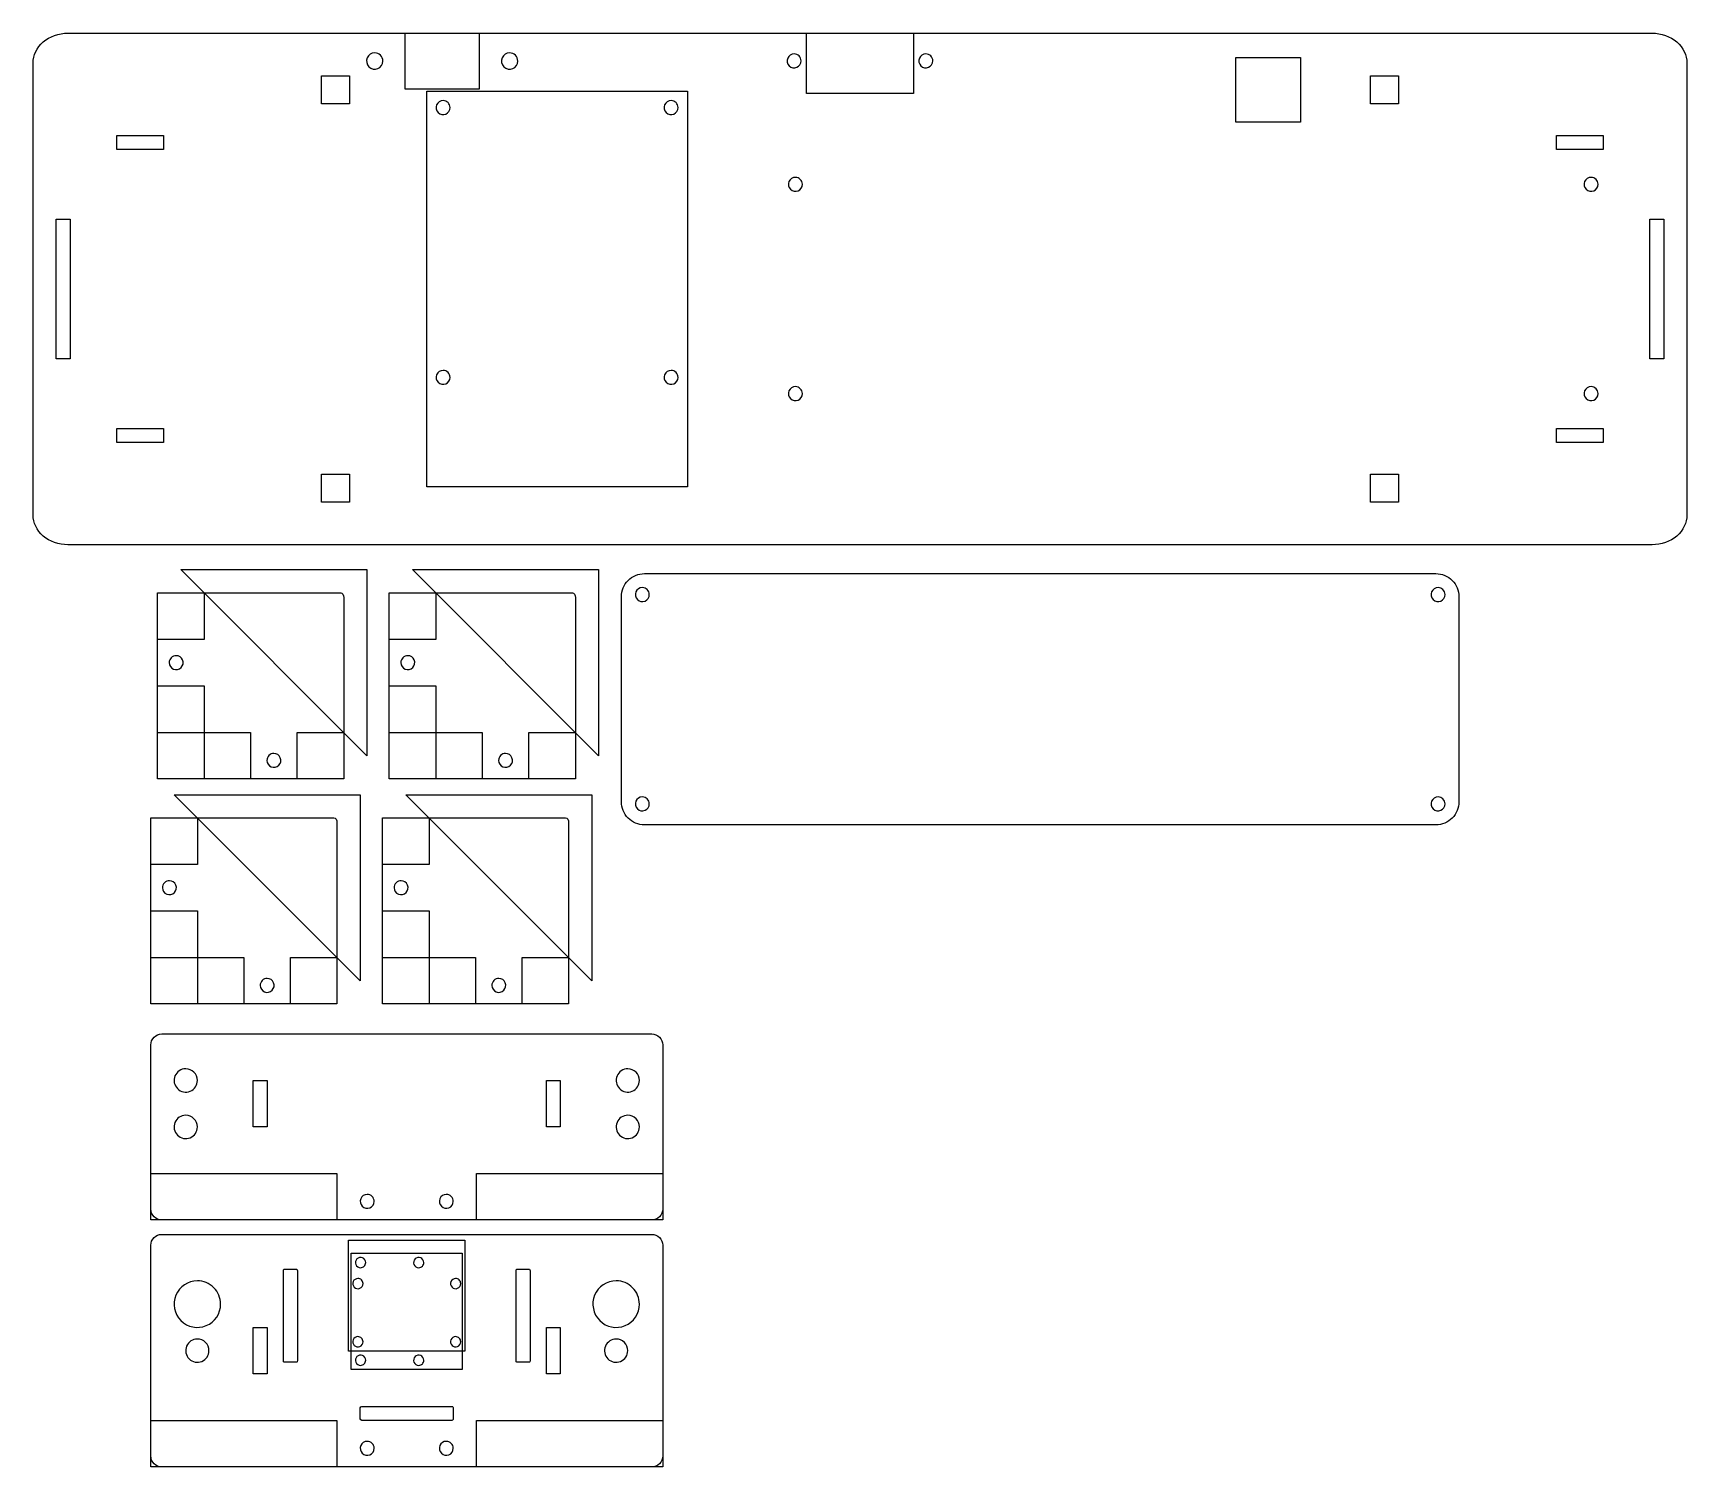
# Model space of a CAD drawing. Extents: x 248 to 604, y 224 to 533.
import ezdxf

# ---------------------------------------------------------------- set-up
doc = ezdxf.new("R2010")
doc.units = 0
doc.layers.get('0').update_dxf_attribs({"linetype": 'CONTINUOUS'})

msp = doc.modelspace()

# ---------------------------------------------------------------- linework, layer by layer
at = {"color": 1}
for p, q in [((255.977231, 532.619464), (596.386789, 532.619464)), ((255.977231, 532.619464), (255.977231, 532.619464)), ((248.47725, 429.064712), (248.47725, 526.188286)), ((603.88677, 526.188286), (603.88677, 429.064712)), ((596.386789, 422.633534), (255.977231, 422.633534))]:
    msp.add_line(p, q, dxfattribs=at)
at = {"color": 7}
for p, q in [((328.46036, 532.644344), (344.319653, 532.644344)), ((328.46036, 520.608651), (328.46036, 532.644344)), ((344.319653, 532.644344), (344.319653, 520.608651)), ((414.68201, 532.626498), (437.68201, 532.626498)), ((414.68201, 519.626498), (414.68201, 532.626498)), ((437.68201, 532.626498), (437.68201, 519.626498)), ((321.89001, 528.376498), (321.89001, 528.376498)), ((350.89001, 528.376498), (350.89001, 528.376498)), ((412.03201, 528.167701), (412.03201, 528.167701)), ((440.332, 528.167701), (440.332, 528.167701)), ((506.92801, 527.376498), (520.82801, 527.376498)), ((506.92801, 513.476498), (506.92801, 527.376498)), ((520.82801, 527.376498), (520.82801, 513.476498)), ((310.457, 523.426501), (316.457, 523.426501)), ((310.457, 517.426501), (310.457, 523.426501)), ((316.457, 523.426501), (316.457, 517.426501)), ((535.90698, 523.426501), (541.90698, 523.426501)), ((535.90698, 517.426501), (535.90698, 523.426501)), ((541.90698, 523.426501), (541.90698, 517.426501)), ((344.319653, 520.608651), (328.46036, 520.608651)), ((333.08499, 520.126498), (389.08499, 520.126498)), ((333.08499, 435.126498), (333.08499, 520.126498)), ((389.08499, 520.126498), (389.08499, 435.126498)), ((437.68201, 519.626498), (414.68201, 519.626498)), ((316.457, 517.426501), (310.457, 517.426501)), ((336.58499, 518.126498), (336.58499, 518.126498)), ((385.58499, 518.126498), (385.58499, 518.126498)), ((541.90698, 517.426501), (535.90698, 517.426501)), ((520.82801, 513.476498), (506.92801, 513.476498)), ((266.47021, 510.626498), (276.47021, 510.626498)), ((266.47021, 507.626498), (266.47021, 510.626498)), ((276.47021, 510.626498), (276.47021, 507.626498)), ((575.89417, 510.626498), (585.89417, 510.626498)), ((575.89417, 507.626498), (575.89417, 510.626498)), ((585.89417, 510.626498), (585.89417, 507.626498)), ((276.47021, 507.626498), (266.47021, 507.626498)), ((585.89417, 507.626498), (575.89417, 507.626498)), ((412.29669, 501.626804), (412.29669, 501.626804)), ((583.29669, 501.626804), (583.29669, 501.626804)), ((253.47021, 492.626498), (256.47021, 492.626498)), ((253.47021, 462.626498), (253.47021, 492.626498)), ((256.47021, 492.626498), (256.47021, 462.626498)), ((595.89417, 492.626498), (598.89417, 492.626498)), ((595.89417, 462.626498), (595.89417, 492.626498)), ((598.89417, 492.626498), (598.89417, 462.626498)), ((256.47021, 462.626498), (253.47021, 462.626498)), ((598.89417, 462.626498), (595.89417, 462.626498)), ((336.58499, 460.127), (336.58499, 460.127)), ((385.58499, 460.126), (385.58499, 460.126)), ((412.29669, 456.627), (412.29669, 456.627)), ((583.29669, 456.627), (583.29669, 456.627)), ((266.47021, 447.62599), (276.47021, 447.62599)), ((266.47021, 444.62599), (266.47021, 447.62599)), ((276.47021, 444.62599), (266.47021, 444.62599)), ((276.47021, 447.62599), (276.47021, 444.62599)), ((575.89417, 447.62599), (585.89417, 447.62599)), ((575.89417, 444.62599), (575.89417, 447.62599)), ((585.89417, 444.62599), (575.89417, 444.62599)), ((585.89417, 447.62599), (585.89417, 444.62599)), ((310.457, 437.827), (316.457, 437.827)), ((310.457, 431.827), (310.457, 437.827)), ((316.457, 437.827), (316.457, 431.827)), ((535.90698, 437.827), (541.90698, 437.827)), ((535.90698, 431.827), (535.90698, 437.827)), ((541.90698, 437.827), (541.90698, 431.827)), ((389.08499, 435.126498), (333.08499, 435.126498)), ((316.457, 431.827), (310.457, 431.827)), ((541.90698, 431.827), (535.90698, 431.827)), ((320.226, 377.293), (280.226, 417.293)), ((280.226, 417.293), (320.226, 417.293)), ((320.226, 417.293), (320.226, 377.293)), ((370.008, 377.293), (330.008, 417.293)), ((330.008, 417.293), (370.008, 417.293)), ((370.008, 417.293), (370.008, 377.293)), ((379.8535, 416.433), (549.9565, 416.433)), ((379.8535, 416.433), (379.8535, 416.433)), ((275.226, 412.293), (314.5856, 412.293)), ((275.226, 372.293), (275.226, 412.293)), ((275.22601, 412.293), (285.22601, 412.293)), ((275.22601, 402.293), (275.22601, 412.293)), ((285.22601, 412.293), (285.22601, 402.293)), ((325.008, 412.293), (364.3676, 412.293)), ((325.008, 372.293), (325.008, 412.293)), ((325.008, 412.293), (335.008, 412.293)), ((325.008, 402.293), (325.008, 412.293)), ((335.008, 412.293), (335.008, 402.293)), ((379.40601, 413.43399), (379.40601, 413.43399)), ((550.40601, 413.43399), (550.40601, 413.43399)), ((315.226, 411.293), (315.226, 372.293)), ((365.008, 411.293), (365.008, 372.293)), ((374.905, 367.3815), (374.905, 411.4845)), ((554.905, 411.4845), (554.905, 367.3815)), ((285.22601, 402.293), (275.22601, 402.293)), ((335.008, 402.293), (325.008, 402.293)), ((277.726, 397.293), (277.726, 397.293)), ((327.509, 397.293), (327.509, 397.293)), ((275.22601, 392.293), (285.22601, 392.293)), ((275.22601, 372.293), (275.22601, 392.293)), ((285.22601, 392.293), (285.22601, 372.293)), ((325.008, 392.293), (335.008, 392.293)), ((325.008, 372.293), (325.008, 392.293)), ((335.008, 392.293), (335.008, 372.293)), ((275.22601, 382.293), (295.22601, 382.293)), ((275.22601, 372.293), (275.22601, 382.293)), ((295.22601, 382.293), (295.22601, 372.293)), ((305.22601, 382.293), (315.22601, 382.293)), ((305.22601, 372.293), (305.22601, 382.293)), ((315.22601, 382.293), (315.22601, 372.293)), ((325.008, 382.293), (345.008, 382.293)), ((325.008, 372.293), (325.008, 382.293)), ((345.008, 382.293), (345.008, 372.293)), ((355.008, 382.293), (365.008, 382.293)), ((355.008, 372.293), (355.008, 382.293)), ((365.008, 382.293), (365.008, 372.293)), ((298.726, 376.293), (298.726, 376.293)), ((348.509, 376.293), (348.509, 376.293)), ((315.226, 372.293), (275.226, 372.293)), ((285.22601, 372.293), (275.22601, 372.293)), ((295.22601, 372.293), (275.22601, 372.293)), ((315.22601, 372.293), (305.22601, 372.293)), ((365.008, 372.293), (325.008, 372.293)), ((335.008, 372.293), (325.008, 372.293)), ((345.008, 372.293), (325.008, 372.293)), ((365.008, 372.293), (355.008, 372.293)), ((318.782, 328.912), (278.782, 368.912)), ((278.782, 368.912), (318.782, 368.912)), ((318.782, 368.912), (318.782, 328.912)), ((368.564, 328.912), (328.564, 368.912)), ((328.564, 368.912), (368.564, 368.912)), ((368.564, 368.912), (368.564, 328.912)), ((379.40601, 368.43399), (379.40601, 368.43399)), ((550.40601, 368.43399), (550.40601, 368.43399)), ((273.782, 363.912), (313.1416, 363.912)), ((273.782, 323.912), (273.782, 363.912)), ((273.78201, 363.91201), (283.78201, 363.91201)), ((273.78201, 353.91201), (273.78201, 363.91201)), ((283.78201, 363.91201), (283.78201, 353.91201)), ((313.782, 362.912), (313.782, 323.912)), ((323.564, 363.91201), (333.564, 363.91201)), ((323.564, 353.91201), (323.564, 363.91201)), ((323.564, 363.912), (362.9236, 363.912)), ((323.564, 323.912), (323.564, 363.912)), ((333.564, 363.91201), (333.564, 353.91201)), ((363.564, 362.912), (363.564, 323.912)), ((549.9565, 362.433), (379.8535, 362.433)), ((283.78201, 353.91201), (273.78201, 353.91201)), ((333.564, 353.91201), (323.564, 353.91201)), ((276.282, 348.912), (276.282, 348.912)), ((326.064, 348.912), (326.064, 348.912)), ((273.78201, 343.91201), (283.78201, 343.91201)), ((273.78201, 323.91201), (273.78201, 343.91201)), ((283.78201, 343.91201), (283.78201, 323.91201)), ((323.564, 343.91201), (333.564, 343.91201)), ((323.564, 323.91201), (323.564, 343.91201)), ((333.564, 343.91201), (333.564, 323.91201)), ((273.78201, 333.91201), (293.78201, 333.91201)), ((273.78201, 323.91201), (273.78201, 333.91201)), ((293.78201, 333.91201), (293.78201, 323.91201)), ((303.78201, 333.91201), (313.78201, 333.91201)), ((303.78201, 323.91201), (303.78201, 333.91201)), ((313.78201, 333.91201), (313.78201, 323.91201)), ((323.564, 333.91201), (343.564, 333.91201)), ((323.564, 323.91201), (323.564, 333.91201)), ((343.564, 333.91201), (343.564, 323.91201)), ((353.564, 333.91201), (363.564, 333.91201)), ((353.564, 323.91201), (353.564, 333.91201)), ((363.564, 333.91201), (363.564, 323.91201)), ((297.282, 327.912), (297.282, 327.912)), ((347.064, 327.912), (347.064, 327.912)), ((313.782, 323.912), (273.782, 323.912)), ((283.78201, 323.91201), (273.78201, 323.91201)), ((293.78201, 323.91201), (273.78201, 323.91201)), ((313.78201, 323.91201), (303.78201, 323.91201)), ((333.564, 323.91201), (323.564, 323.91201)), ((343.564, 323.91201), (323.564, 323.91201)), ((363.564, 323.912), (323.564, 323.912)), ((363.564, 323.91201), (353.564, 323.91201)), ((276.14061, 317.48101), (381.42341, 317.48101)), ((276.14061, 317.48101), (276.14061, 317.48101)), ((273.78201, 279.83961), (273.78201, 315.12241)), ((383.78201, 315.12241), (383.78201, 279.83961)), ((281.28101, 309.98101), (281.28101, 309.98101)), ((376.28101, 309.98101), (376.28101, 309.98101)), ((295.78101, 307.48101), (298.78101, 307.48101)), ((295.78101, 297.48101), (295.78101, 307.48101)), ((298.78101, 307.48101), (298.78101, 297.48101)), ((358.78101, 307.48101), (361.78101, 307.48101)), ((358.78101, 297.48101), (358.78101, 307.48101)), ((361.78101, 307.48101), (361.78101, 297.48101)), ((281.28101, 299.98101), (281.28101, 299.98101)), ((376.28101, 299.98101), (376.28101, 299.98101)), ((298.78101, 297.48101), (295.78101, 297.48101)), ((361.78101, 297.48101), (358.78101, 297.48101)), ((273.78201, 287.48101), (313.78201, 287.48101)), ((273.78201, 277.48101), (273.78201, 287.48101)), ((313.78201, 287.48101), (313.78201, 277.48101)), ((343.78201, 287.48101), (383.78201, 287.48101)), ((343.78201, 277.48101), (343.78201, 287.48101)), ((383.78201, 287.48101), (383.78201, 277.48101)), ((320.28101, 282.98101), (320.28101, 282.98101)), ((337.28101, 282.98101), (337.28101, 282.98101)), ((313.78201, 277.48101), (273.78201, 277.48101)), ((381.42341, 277.48101), (276.14061, 277.48101)), ((383.78201, 277.48101), (343.78201, 277.48101)), ((276.14061, 274.389), (381.42341, 274.389)), ((276.14061, 274.389), (276.14061, 274.389)), ((273.78201, 226.7476), (273.78201, 272.0304)), ((316.28201, 273.166), (341.28201, 273.166)), ((316.28201, 249.304), (316.28201, 273.166)), ((316.851005, 245.323011), (316.851005, 270.323)), ((316.851005, 270.323), (340.713, 270.323)), ((340.713, 270.323), (340.713, 245.323011)), ((341.28201, 273.166), (341.28201, 249.304)), ((383.78201, 272.0304), (383.78201, 226.7476)), ((302.431015, 266.889931), (305.131004, 266.889931)), ((319.950999, 268.323), (319.950999, 268.323)), ((332.450999, 268.323), (332.450999, 268.323)), ((352.431015, 266.889931), (355.131004, 266.889931)), ((283.78101, 264.39), (283.78101, 264.39)), ((302.28101, 247.266006), (302.28101, 266.513925)), ((305.281009, 266.513925), (305.281009, 247.266006)), ((318.28201, 264.90501), (318.28201, 264.90501)), ((339.28201, 264.90501), (339.28201, 264.90501)), ((352.28101, 247.266006), (352.28101, 266.513925)), ((355.281009, 266.513925), (355.281009, 247.266006)), ((373.78101, 264.39), (373.78101, 264.39)), ((295.78101, 254.39), (298.78101, 254.39)), ((295.78101, 244.39), (295.78101, 254.39)), ((298.78101, 254.39), (298.78101, 244.39)), ((318.28201, 252.40501), (318.28201, 252.40501)), ((339.28201, 252.40501), (339.28201, 252.40501)), ((358.78101, 254.39), (361.78101, 254.39)), ((358.78101, 244.39), (358.78101, 254.39)), ((361.78101, 254.39), (361.78101, 244.39)), ((283.78101, 251.889), (283.78101, 251.889)), ((341.28201, 249.304), (316.28201, 249.304)), ((373.78101, 251.889), (373.78101, 251.889)), ((302.28101, 247.266006), (302.28101, 247.266006)), ((305.131004, 246.89), (302.431015, 246.89)), ((340.713, 245.323011), (316.851005, 245.323011)), ((319.950999, 247.323), (319.950999, 247.323)), ((332.450999, 247.323), (332.450999, 247.323)), ((352.28101, 247.266006), (352.28101, 247.266006)), ((355.131004, 246.89), (352.431015, 246.89)), ((298.78101, 244.39), (295.78101, 244.39)), ((361.78101, 244.39), (358.78101, 244.39)), ((318.78201, 234.7139), (318.78201, 237.0661)), ((319.10591, 237.39), (338.45811, 237.39)), ((319.10591, 237.39), (319.10591, 237.39)), ((338.78201, 237.0661), (338.78201, 234.7139)), ((273.78201, 234.389), (313.78201, 234.389)), ((273.78201, 224.389), (273.78201, 234.389)), ((313.78201, 234.389), (313.78201, 224.389)), ((338.45811, 234.39), (319.10591, 234.39)), ((343.78201, 234.389), (383.78201, 234.389)), ((343.78201, 224.389), (343.78201, 234.389)), ((383.78201, 234.389), (383.78201, 224.389)), ((320.28101, 229.89), (320.28101, 229.89)), ((337.28101, 229.89), (337.28101, 229.89)), ((313.78201, 224.389), (273.78201, 224.389)), ((381.42341, 224.389), (276.14061, 224.389)), ((383.78201, 224.389), (343.78201, 224.389))]:
    msp.add_line(p, q, dxfattribs=at)
at = {"color": 1}
for points in [[(248.47725, 526.188286), (248.47725, 527.893941), (249.267424, 529.529736), (250.673944, 530.735816)], [(250.673944, 530.735816), (252.080463, 531.941895), (253.988112, 532.619464), (255.977231, 532.619464)], [(596.386789, 532.619464), (598.375908, 532.619464), (600.283557, 531.941895), (601.690076, 530.735816)], [(601.690076, 530.735816), (603.096596, 529.529736), (603.88677, 527.893941), (603.88677, 526.188286)], [(250.673944, 424.517182), (249.267424, 425.723262), (248.47725, 427.359057), (248.47725, 429.064712)], [(603.88677, 429.064712), (603.88677, 427.359057), (603.096596, 425.723262), (601.690076, 424.517182)], [(255.977231, 422.633534), (253.988112, 422.633534), (252.080463, 423.311103), (250.673944, 424.517182)], [(601.690076, 424.517182), (600.283557, 423.311103), (598.375908, 422.633534), (596.386789, 422.633534)]]:
    msp.add_open_spline(points, degree=3, dxfattribs=at)
at = {"color": 7}
for points in [[(320.273221, 527.296194), (320.002354, 526.642264), (320.152077, 525.889558), (320.652573, 525.389061)], [(321.89001, 528.376498), (321.182201, 528.376498), (320.544088, 527.950124), (320.273221, 527.296194)], [(323.64001, 526.626498), (323.64001, 527.592996), (322.856508, 528.376498), (321.89001, 528.376498)], [(322.559706, 525.009709), (323.213636, 525.280576), (323.64001, 525.918689), (323.64001, 526.626498)], [(349.273221, 527.296194), (349.002354, 526.642264), (349.152077, 525.889558), (349.652573, 525.389061)], [(350.89001, 528.376498), (350.182201, 528.376498), (349.544088, 527.950124), (349.273221, 527.296194)], [(352.127447, 527.863935), (351.799258, 528.192124), (351.354139, 528.376498), (350.89001, 528.376498)], [(351.559706, 525.009709), (352.213636, 525.280576), (352.64001, 525.918689), (352.64001, 526.626498)], [(352.64001, 526.626498), (352.64001, 527.090627), (352.455636, 527.535746), (352.127447, 527.863935)], [(410.646191, 527.241726), (410.414019, 526.681215), (410.542353, 526.036038), (410.97135, 525.607041)], [(412.03201, 528.167701), (411.425317, 528.167701), (410.878362, 527.802238), (410.646191, 527.241726)], [(413.09267, 527.728361), (412.811366, 528.009666), (412.429835, 528.167701), (412.03201, 528.167701)], [(412.606035, 525.281882), (413.166547, 525.514053), (413.53201, 526.061008), (413.53201, 526.667701)], [(413.53201, 526.667701), (413.53201, 527.065526), (413.373975, 527.447057), (413.09267, 527.728361)], [(438.946181, 527.241726), (438.714009, 526.681215), (438.842343, 526.036038), (439.27134, 525.607041)], [(440.332, 528.167701), (439.725307, 528.167701), (439.178352, 527.802238), (438.946181, 527.241726)], [(441.39266, 527.728361), (441.111356, 528.009666), (440.729825, 528.167701), (440.332, 528.167701)], [(440.906025, 525.281882), (441.466537, 525.514053), (441.832, 526.061008), (441.832, 526.667701)], [(441.832, 526.667701), (441.832, 527.065526), (441.673965, 527.447057), (441.39266, 527.728361)], [(320.652573, 525.389061), (321.15307, 524.888565), (321.905776, 524.738842), (322.559706, 525.009709)], [(349.652573, 525.389061), (350.15307, 524.888565), (350.905776, 524.738842), (351.559706, 525.009709)], [(410.97135, 525.607041), (411.400347, 525.178044), (412.045524, 525.04971), (412.606035, 525.281882)], [(439.27134, 525.607041), (439.700337, 525.178044), (440.345514, 525.04971), (440.906025, 525.281882)], [(335.199171, 517.200523), (334.966999, 516.640012), (335.095333, 515.994835), (335.52433, 515.565838)], [(336.58499, 518.126498), (335.978297, 518.126498), (335.431342, 517.761035), (335.199171, 517.200523)], [(335.52433, 515.565838), (335.953327, 515.136841), (336.598504, 515.008507), (337.159015, 515.240679)], [(337.64565, 517.687158), (337.364346, 517.968463), (336.982815, 518.126498), (336.58499, 518.126498)], [(337.159015, 515.240679), (337.719527, 515.47285), (338.08499, 516.019805), (338.08499, 516.626498)], [(338.08499, 516.626498), (338.08499, 517.024323), (337.926955, 517.405854), (337.64565, 517.687158)], [(384.199171, 517.200523), (383.966999, 516.640012), (384.095333, 515.994835), (384.52433, 515.565838)], [(385.58499, 518.126498), (384.978297, 518.126498), (384.431342, 517.761035), (384.199171, 517.200523)], [(384.52433, 515.565838), (384.953327, 515.136841), (385.598504, 515.008507), (386.159015, 515.240679)], [(386.64565, 517.687158), (386.364346, 517.968463), (385.982815, 518.126498), (385.58499, 518.126498)], [(386.159015, 515.240679), (386.719527, 515.47285), (387.08499, 516.019805), (387.08499, 516.626498)], [(387.08499, 516.626498), (387.08499, 517.024323), (386.926955, 517.405854), (386.64565, 517.687158)], [(412.29669, 501.626804), (411.689997, 501.626804), (411.143042, 501.261341), (410.910871, 500.700829)], [(413.35735, 501.187464), (413.076046, 501.468769), (412.694515, 501.626804), (412.29669, 501.626804)], [(413.79669, 500.126804), (413.79669, 500.524629), (413.638655, 500.90616), (413.35735, 501.187464)], [(583.29669, 501.626804), (582.689997, 501.626804), (582.143042, 501.261341), (581.910871, 500.700829)], [(584.35735, 501.187464), (584.076046, 501.468769), (583.694515, 501.626804), (583.29669, 501.626804)], [(584.79669, 500.126804), (584.79669, 500.524629), (584.638655, 500.90616), (584.35735, 501.187464)], [(410.910871, 500.700829), (410.678699, 500.140318), (410.807033, 499.495141), (411.23603, 499.066144)], [(411.23603, 499.066144), (411.665027, 498.637147), (412.310204, 498.508813), (412.870715, 498.740985)], [(412.870715, 498.740985), (413.431227, 498.973156), (413.79669, 499.520111), (413.79669, 500.126804)], [(581.910871, 500.700829), (581.678699, 500.140318), (581.807033, 499.495141), (582.23603, 499.066144)], [(582.23603, 499.066144), (582.665027, 498.637147), (583.310204, 498.508813), (583.870715, 498.740985)], [(583.870715, 498.740985), (584.431227, 498.973156), (584.79669, 499.520111), (584.79669, 500.126804)], [(335.199171, 459.201025), (334.966999, 458.640514), (335.095333, 457.995337), (335.52433, 457.56634)], [(336.58499, 460.127), (335.978297, 460.127), (335.431342, 459.761537), (335.199171, 459.201025)], [(337.64565, 459.68766), (337.364346, 459.968965), (336.982815, 460.127), (336.58499, 460.127)], [(337.159015, 457.241181), (337.719527, 457.473352), (338.08499, 458.020307), (338.08499, 458.627)], [(338.08499, 458.627), (338.08499, 459.024825), (337.926955, 459.406356), (337.64565, 459.68766)], [(384.199171, 459.200025), (383.966999, 458.639514), (384.095333, 457.994337), (384.52433, 457.56534)], [(385.58499, 460.126), (384.978297, 460.126), (384.431342, 459.760537), (384.199171, 459.200025)], [(386.64565, 459.68666), (386.364346, 459.967965), (385.982815, 460.126), (385.58499, 460.126)], [(386.159015, 457.240181), (386.719527, 457.472352), (387.08499, 458.019307), (387.08499, 458.626)], [(387.08499, 458.626), (387.08499, 459.023825), (386.926955, 459.405356), (386.64565, 459.68666)], [(335.52433, 457.56634), (335.953327, 457.137343), (336.598504, 457.009009), (337.159015, 457.241181)], [(384.52433, 457.56534), (384.953327, 457.136343), (385.598504, 457.008009), (386.159015, 457.240181)], [(410.910871, 455.701025), (410.678699, 455.140514), (410.807033, 454.495337), (411.23603, 454.06634)], [(412.29669, 456.627), (411.689997, 456.627), (411.143042, 456.261537), (410.910871, 455.701025)], [(413.35735, 456.18766), (413.076046, 456.468965), (412.694515, 456.627), (412.29669, 456.627)], [(412.870715, 453.741181), (413.431227, 453.973352), (413.79669, 454.520307), (413.79669, 455.127)], [(413.79669, 455.127), (413.79669, 455.524825), (413.638655, 455.906356), (413.35735, 456.18766)], [(581.910871, 455.701025), (581.678699, 455.140514), (581.807033, 454.495337), (582.23603, 454.06634)], [(583.29669, 456.627), (582.689997, 456.627), (582.143042, 456.261537), (581.910871, 455.701025)], [(584.35735, 456.18766), (584.076046, 456.468965), (583.694515, 456.627), (583.29669, 456.627)], [(583.870715, 453.741181), (584.431227, 453.973352), (584.79669, 454.520307), (584.79669, 455.127)], [(584.79669, 455.127), (584.79669, 455.524825), (584.638655, 455.906356), (584.35735, 456.18766)], [(411.23603, 454.06634), (411.665027, 453.637343), (412.310204, 453.509009), (412.870715, 453.741181)], [(582.23603, 454.06634), (582.665027, 453.637343), (583.310204, 453.509009), (583.870715, 453.741181)], [(376.354382, 414.983618), (377.282406, 415.911642), (378.541076, 416.433), (379.8535, 416.433)], [(549.9565, 416.433), (551.268924, 416.433), (552.527594, 415.911642), (553.455618, 414.983618)], [(314.5856, 412.293), (314.9379, 412.293), (315.226, 411.843), (315.226, 411.293)], [(364.3676, 412.293), (364.7199, 412.293), (365.008, 411.843), (365.008, 411.293)], [(374.905, 411.4845), (374.905, 412.796924), (375.426358, 414.055594), (376.354382, 414.983618)], [(378.020191, 412.508015), (377.788019, 411.947504), (377.916353, 411.302327), (378.34535, 410.87333)], [(379.40601, 413.43399), (378.799317, 413.43399), (378.252362, 413.068527), (378.020191, 412.508015)], [(380.46667, 412.99465), (380.185366, 413.275955), (379.803835, 413.43399), (379.40601, 413.43399)], [(380.90601, 411.93399), (380.90601, 412.331815), (380.747975, 412.713346), (380.46667, 412.99465)], [(549.020191, 412.508015), (548.788019, 411.947504), (548.916353, 411.302327), (549.34535, 410.87333)], [(550.40601, 413.43399), (549.799317, 413.43399), (549.252362, 413.068527), (549.020191, 412.508015)], [(551.46667, 412.99465), (551.185366, 413.275955), (550.803835, 413.43399), (550.40601, 413.43399)], [(551.90601, 411.93399), (551.90601, 412.331815), (551.747975, 412.713346), (551.46667, 412.99465)], [(553.455618, 414.983618), (554.383642, 414.055594), (554.905, 412.796924), (554.905, 411.4845)], [(378.34535, 410.87333), (378.774347, 410.444333), (379.419524, 410.315999), (379.980035, 410.548171)], [(379.980035, 410.548171), (380.540547, 410.780342), (380.90601, 411.327297), (380.90601, 411.93399)], [(549.34535, 410.87333), (549.774347, 410.444333), (550.419524, 410.315999), (550.980035, 410.548171)], [(550.980035, 410.548171), (551.540547, 410.780342), (551.90601, 411.327297), (551.90601, 411.93399)], [(278.16534, 398.35366), (277.884035, 398.072356), (277.726, 397.690825), (277.726, 397.293)], [(279.226, 398.793), (278.828175, 398.793), (278.446644, 398.634965), (278.16534, 398.35366)], [(280.61182, 397.867025), (280.379648, 398.427537), (279.832693, 398.793), (279.226, 398.793)], [(327.94834, 398.35366), (327.667035, 398.072356), (327.509, 397.690825), (327.509, 397.293)], [(329.009, 398.793), (328.611175, 398.793), (328.229644, 398.634965), (327.94834, 398.35366)], [(330.39482, 397.867025), (330.162648, 398.427537), (329.615693, 398.793), (329.009, 398.793)], [(277.726, 397.293), (277.726, 396.686307), (278.091463, 396.139352), (278.651975, 395.90718)], [(278.651975, 395.90718), (279.212486, 395.675009), (279.857663, 395.803343), (280.28666, 396.23234)], [(280.28666, 396.23234), (280.715657, 396.661337), (280.843991, 397.306514), (280.61182, 397.867025)], [(327.509, 397.293), (327.509, 396.686307), (327.874463, 396.139352), (328.434975, 395.90718)], [(328.434975, 395.90718), (328.995486, 395.675009), (329.640663, 395.803343), (330.06966, 396.23234)], [(330.06966, 396.23234), (330.498657, 396.661337), (330.626991, 397.306514), (330.39482, 397.867025)], [(299.16534, 377.35366), (298.884035, 377.072356), (298.726, 376.690825), (298.726, 376.293)], [(300.226, 377.793), (299.828175, 377.793), (299.446644, 377.634965), (299.16534, 377.35366)], [(301.61182, 376.867025), (301.379648, 377.427537), (300.832693, 377.793), (300.226, 377.793)], [(301.28666, 375.23234), (301.715657, 375.661337), (301.843991, 376.306514), (301.61182, 376.867025)], [(348.94834, 377.35366), (348.667035, 377.072356), (348.509, 376.690825), (348.509, 376.293)], [(350.009, 377.793), (349.611175, 377.793), (349.229644, 377.634965), (348.94834, 377.35366)], [(351.39482, 376.867025), (351.162648, 377.427537), (350.615693, 377.793), (350.009, 377.793)], [(351.06966, 375.23234), (351.498657, 375.661337), (351.626991, 376.306514), (351.39482, 376.867025)], [(298.726, 376.293), (298.726, 375.686307), (299.091463, 375.139352), (299.651975, 374.90718)], [(299.651975, 374.90718), (300.212486, 374.675009), (300.857663, 374.803343), (301.28666, 375.23234)], [(348.509, 376.293), (348.509, 375.686307), (348.874463, 375.139352), (349.434975, 374.90718)], [(349.434975, 374.90718), (349.995486, 374.675009), (350.640663, 374.803343), (351.06966, 375.23234)], [(376.354382, 363.882382), (375.426358, 364.810406), (374.905, 366.069076), (374.905, 367.3815)], [(378.020191, 367.508015), (377.788019, 366.947504), (377.916353, 366.302327), (378.34535, 365.87333)], [(379.40601, 368.43399), (378.799317, 368.43399), (378.252362, 368.068527), (378.020191, 367.508015)], [(380.46667, 367.99465), (380.185366, 368.275955), (379.803835, 368.43399), (379.40601, 368.43399)], [(379.980035, 365.548171), (380.540547, 365.780342), (380.90601, 366.327297), (380.90601, 366.93399)], [(380.90601, 366.93399), (380.90601, 367.331815), (380.747975, 367.713346), (380.46667, 367.99465)], [(549.020191, 367.508015), (548.788019, 366.947504), (548.916353, 366.302327), (549.34535, 365.87333)], [(550.40601, 368.43399), (549.799317, 368.43399), (549.252362, 368.068527), (549.020191, 367.508015)], [(551.46667, 367.99465), (551.185366, 368.275955), (550.803835, 368.43399), (550.40601, 368.43399)], [(550.980035, 365.548171), (551.540547, 365.780342), (551.90601, 366.327297), (551.90601, 366.93399)], [(551.90601, 366.93399), (551.90601, 367.331815), (551.747975, 367.713346), (551.46667, 367.99465)], [(554.905, 367.3815), (554.905, 366.069076), (554.383642, 364.810406), (553.455618, 363.882382)], [(313.1416, 363.912), (313.4939, 363.912), (313.782, 363.462), (313.782, 362.912)], [(362.9236, 363.912), (363.2759, 363.912), (363.564, 363.462), (363.564, 362.912)], [(379.8535, 362.433), (378.541076, 362.433), (377.282406, 362.954358), (376.354382, 363.882382)], [(378.34535, 365.87333), (378.774347, 365.444333), (379.419524, 365.315999), (379.980035, 365.548171)], [(549.34535, 365.87333), (549.774347, 365.444333), (550.419524, 365.315999), (550.980035, 365.548171)], [(553.455618, 363.882382), (552.527594, 362.954358), (551.268924, 362.433), (549.9565, 362.433)], [(276.72134, 349.97266), (276.440035, 349.691356), (276.282, 349.309825), (276.282, 348.912)], [(276.282, 348.912), (276.282, 348.305307), (276.647463, 347.758352), (277.207975, 347.52618)], [(277.782, 350.412), (277.384175, 350.412), (277.002644, 350.253965), (276.72134, 349.97266)], [(279.16782, 349.486025), (278.935648, 350.046537), (278.388693, 350.412), (277.782, 350.412)], [(278.84266, 347.85134), (279.271657, 348.280337), (279.399991, 348.925514), (279.16782, 349.486025)], [(326.50334, 349.97266), (326.222035, 349.691356), (326.064, 349.309825), (326.064, 348.912)], [(326.064, 348.912), (326.064, 348.305307), (326.429463, 347.758352), (326.989975, 347.52618)], [(327.564, 350.412), (327.166175, 350.412), (326.784644, 350.253965), (326.50334, 349.97266)], [(328.94982, 349.486025), (328.717648, 350.046537), (328.170693, 350.412), (327.564, 350.412)], [(328.62466, 347.85134), (329.053657, 348.280337), (329.181991, 348.925514), (328.94982, 349.486025)], [(277.207975, 347.52618), (277.768486, 347.294009), (278.413663, 347.422343), (278.84266, 347.85134)], [(326.989975, 347.52618), (327.550486, 347.294009), (328.195663, 347.422343), (328.62466, 347.85134)], [(297.72134, 328.97266), (297.440035, 328.691356), (297.282, 328.309825), (297.282, 327.912)], [(297.282, 327.912), (297.282, 327.305307), (297.647463, 326.758352), (298.207975, 326.52618)], [(298.782, 329.412), (298.384175, 329.412), (298.002644, 329.253965), (297.72134, 328.97266)], [(300.16782, 328.486025), (299.935648, 329.046537), (299.388693, 329.412), (298.782, 329.412)], [(299.84266, 326.85134), (300.271657, 327.280337), (300.399991, 327.925514), (300.16782, 328.486025)], [(347.50334, 328.97266), (347.222035, 328.691356), (347.064, 328.309825), (347.064, 327.912)], [(347.064, 327.912), (347.064, 327.305307), (347.429463, 326.758352), (347.989975, 326.52618)], [(348.564, 329.412), (348.166175, 329.412), (347.784644, 329.253965), (347.50334, 328.97266)], [(349.94982, 328.486025), (349.717648, 329.046537), (349.170693, 329.412), (348.564, 329.412)], [(349.62466, 326.85134), (350.053657, 327.280337), (350.181991, 327.925514), (349.94982, 328.486025)], [(298.207975, 326.52618), (298.768486, 326.294009), (299.413663, 326.422343), (299.84266, 326.85134)], [(347.989975, 326.52618), (348.550486, 326.294009), (349.195663, 326.422343), (349.62466, 326.85134)], [(273.78201, 315.12241), (273.78201, 315.74795), (274.030505, 316.347869), (274.472828, 316.790192)], [(274.472828, 316.790192), (274.915151, 317.232515), (275.51507, 317.48101), (276.14061, 317.48101)], [(381.42341, 317.48101), (382.04895, 317.48101), (382.648869, 317.232515), (383.091192, 316.790192)], [(383.091192, 316.790192), (383.533515, 316.347869), (383.78201, 315.74795), (383.78201, 315.12241)], [(281.28101, 309.98101), (280.269854, 309.98101), (279.358264, 309.371905), (278.971311, 308.437719)], [(283.048777, 309.248777), (282.579936, 309.717618), (281.944051, 309.98101), (281.28101, 309.98101)], [(283.78101, 307.48101), (283.78101, 308.144051), (283.517618, 308.779936), (283.048777, 309.248777)], [(376.28101, 309.98101), (375.269854, 309.98101), (374.358264, 309.371905), (373.971311, 308.437719)], [(378.048777, 309.248777), (377.579936, 309.717618), (376.944051, 309.98101), (376.28101, 309.98101)], [(378.78101, 307.48101), (378.78101, 308.144051), (378.517618, 308.779936), (378.048777, 309.248777)], [(278.971311, 308.437719), (278.584359, 307.503533), (278.798248, 306.428238), (279.513243, 305.713243)], [(279.513243, 305.713243), (280.228238, 304.998248), (281.303533, 304.784359), (282.237719, 305.171311)], [(282.237719, 305.171311), (283.171905, 305.558264), (283.78101, 306.469854), (283.78101, 307.48101)], [(373.971311, 308.437719), (373.584359, 307.503533), (373.798248, 306.428238), (374.513243, 305.713243)], [(374.513243, 305.713243), (375.228238, 304.998248), (376.303533, 304.784359), (377.237719, 305.171311)], [(377.237719, 305.171311), (378.171905, 305.558264), (378.78101, 306.469854), (378.78101, 307.48101)], [(281.28101, 299.98101), (280.269854, 299.98101), (279.358264, 299.371905), (278.971311, 298.437719)], [(283.048777, 299.248777), (282.579936, 299.717618), (281.944051, 299.98101), (281.28101, 299.98101)], [(283.78101, 297.48101), (283.78101, 298.144051), (283.517618, 298.779936), (283.048777, 299.248777)], [(376.28101, 299.98101), (375.269854, 299.98101), (374.358264, 299.371905), (373.971311, 298.437719)], [(378.048777, 299.248777), (377.579936, 299.717618), (376.944051, 299.98101), (376.28101, 299.98101)], [(378.78101, 297.48101), (378.78101, 298.144051), (378.517618, 298.779936), (378.048777, 299.248777)], [(278.971311, 298.437719), (278.584359, 297.503533), (278.798248, 296.428238), (279.513243, 295.713243)], [(279.513243, 295.713243), (280.228238, 294.998248), (281.303533, 294.784359), (282.237719, 295.171311)], [(282.237719, 295.171311), (283.171905, 295.558264), (283.78101, 296.469854), (283.78101, 297.48101)], [(373.971311, 298.437719), (373.584359, 297.503533), (373.798248, 296.428238), (374.513243, 295.713243)], [(374.513243, 295.713243), (375.228238, 294.998248), (376.303533, 294.784359), (377.237719, 295.171311)], [(377.237719, 295.171311), (378.171905, 295.558264), (378.78101, 296.469854), (378.78101, 297.48101)], [(318.895191, 282.055035), (318.663019, 281.494524), (318.791353, 280.849347), (319.22035, 280.42035)], [(320.28101, 282.98101), (319.674317, 282.98101), (319.127362, 282.615547), (318.895191, 282.055035)], [(321.34167, 282.54167), (321.060366, 282.822975), (320.678835, 282.98101), (320.28101, 282.98101)], [(320.855035, 280.095191), (321.415547, 280.327362), (321.78101, 280.874317), (321.78101, 281.48101)], [(321.78101, 281.48101), (321.78101, 281.878835), (321.622975, 282.260366), (321.34167, 282.54167)], [(335.895191, 282.055035), (335.663019, 281.494524), (335.791353, 280.849347), (336.22035, 280.42035)], [(337.28101, 282.98101), (336.674317, 282.98101), (336.127362, 282.615547), (335.895191, 282.055035)], [(338.34167, 282.54167), (338.060366, 282.822975), (337.678835, 282.98101), (337.28101, 282.98101)], [(337.855035, 280.095191), (338.415547, 280.327362), (338.78101, 280.874317), (338.78101, 281.48101)], [(338.78101, 281.48101), (338.78101, 281.878835), (338.622975, 282.260366), (338.34167, 282.54167)], [(274.472828, 278.171828), (274.030505, 278.614151), (273.78201, 279.21407), (273.78201, 279.83961)], [(276.14061, 277.48101), (275.51507, 277.48101), (274.915151, 277.729505), (274.472828, 278.171828)], [(319.22035, 280.42035), (319.649347, 279.991353), (320.294524, 279.863019), (320.855035, 280.095191)], [(336.22035, 280.42035), (336.649347, 279.991353), (337.294524, 279.863019), (337.855035, 280.095191)], [(383.091192, 278.171828), (382.648869, 277.729505), (382.04895, 277.48101), (381.42341, 277.48101)], [(383.78201, 279.83961), (383.78201, 279.21407), (383.533515, 278.614151), (383.091192, 278.171828)], [(273.78201, 272.0304), (273.78201, 272.65594), (274.030505, 273.255859), (274.472828, 273.698182)], [(274.472828, 273.698182), (274.915151, 274.140505), (275.51507, 274.389), (276.14061, 274.389)], [(381.42341, 274.389), (382.04895, 274.389), (382.648869, 274.140505), (383.091192, 273.698182)], [(383.091192, 273.698182), (383.533515, 273.255859), (383.78201, 272.65594), (383.78201, 272.0304)], [(302.28101, 266.513925), (302.28101, 266.721587), (302.348169, 266.889931), (302.431015, 266.889931)], [(305.131004, 266.889931), (305.213849, 266.889931), (305.281009, 266.721587), (305.281009, 266.513925)], [(318.073183, 269.100817), (317.758586, 268.786219), (317.664475, 268.31309), (317.834734, 267.902049)], [(317.834734, 267.902049), (318.004993, 267.491007), (318.406092, 267.223001), (318.851, 267.223001)], [(319.271951, 269.339266), (318.86091, 269.509525), (318.387781, 269.415414), (318.073183, 269.100817)], [(318.851, 267.223001), (319.142738, 267.223001), (319.422527, 267.338894), (319.628817, 267.545183)], [(319.950999, 268.323), (319.950999, 268.767908), (319.682993, 269.169007), (319.271951, 269.339266)], [(319.628817, 267.545183), (319.835106, 267.751473), (319.950999, 268.031262), (319.950999, 268.323)], [(330.573183, 269.100817), (330.258586, 268.786219), (330.164475, 268.31309), (330.334734, 267.902049)], [(330.334734, 267.902049), (330.504993, 267.491007), (330.906092, 267.223001), (331.351, 267.223001)], [(331.771951, 269.339266), (331.36091, 269.509525), (330.887781, 269.415414), (330.573183, 269.100817)], [(331.351, 267.223001), (331.642738, 267.223001), (331.922527, 267.338894), (332.128817, 267.545183)], [(332.450999, 268.323), (332.450999, 268.767908), (332.182993, 269.169007), (331.771951, 269.339266)], [(332.128817, 267.545183), (332.335106, 267.751473), (332.450999, 268.031262), (332.450999, 268.323)], [(352.28101, 266.513925), (352.28101, 266.721587), (352.348169, 266.889931), (352.431015, 266.889931)], [(355.131004, 266.889931), (355.213849, 266.889931), (355.281009, 266.721587), (355.281009, 266.513925)], [(283.78101, 264.39), (281.758699, 264.39), (279.935517, 263.171789), (279.161612, 261.303417)], [(287.316544, 262.925534), (286.378862, 263.863216), (285.107092, 264.39), (283.78101, 264.39)], [(317.265743, 264.225962), (317.095483, 263.81492), (317.189595, 263.34179), (317.504193, 263.027193)], [(318.28201, 264.90501), (317.837102, 264.90501), (317.436002, 264.637004), (317.265743, 264.225962)], [(317.504193, 263.027193), (317.81879, 262.712595), (318.29192, 262.618483), (318.702962, 262.788743)], [(319.059827, 264.582827), (318.853537, 264.789117), (318.573748, 264.90501), (318.28201, 264.90501)], [(318.702962, 262.788743), (319.114004, 262.959002), (319.38201, 263.360102), (319.38201, 263.80501)], [(319.38201, 263.80501), (319.38201, 264.096748), (319.266117, 264.376537), (319.059827, 264.582827)], [(338.265743, 264.225962), (338.095483, 263.81492), (338.189595, 263.34179), (338.504193, 263.027193)], [(339.28201, 264.90501), (338.837102, 264.90501), (338.436002, 264.637004), (338.265743, 264.225962)], [(338.504193, 263.027193), (338.81879, 262.712595), (339.29192, 262.618483), (339.702962, 262.788743)], [(340.059827, 264.582827), (339.853537, 264.789117), (339.573748, 264.90501), (339.28201, 264.90501)], [(339.702962, 262.788743), (340.114004, 262.959002), (340.38201, 263.360102), (340.38201, 263.80501)], [(340.38201, 263.80501), (340.38201, 264.096748), (340.266117, 264.376537), (340.059827, 264.582827)], [(373.78101, 264.39), (371.758699, 264.39), (369.935517, 263.171789), (369.161612, 261.303417)], [(377.316544, 262.925534), (376.378862, 263.863216), (375.107092, 264.39), (373.78101, 264.39)], [(279.161612, 261.303417), (278.387707, 259.435045), (278.815486, 257.284456), (280.245476, 255.854466)], [(288.78101, 259.39), (288.78101, 260.716082), (288.254226, 261.987852), (287.316544, 262.925534)], [(369.161612, 261.303417), (368.387707, 259.435045), (368.815486, 257.284456), (370.245476, 255.854466)], [(378.78101, 259.39), (378.78101, 260.716082), (378.254226, 261.987852), (377.316544, 262.925534)], [(285.694427, 254.770602), (287.562799, 255.544507), (288.78101, 257.367689), (288.78101, 259.39)], [(375.694427, 254.770602), (377.562799, 255.544507), (378.78101, 257.367689), (378.78101, 259.39)], [(280.245476, 255.854466), (281.675466, 254.424476), (283.826055, 253.996697), (285.694427, 254.770602)], [(318.28201, 252.40501), (317.837102, 252.40501), (317.436002, 252.137004), (317.265743, 251.725962)], [(319.059827, 252.082827), (318.853537, 252.289117), (318.573748, 252.40501), (318.28201, 252.40501)], [(339.28201, 252.40501), (338.837102, 252.40501), (338.436002, 252.137004), (338.265743, 251.725962)], [(340.059827, 252.082827), (339.853537, 252.289117), (339.573748, 252.40501), (339.28201, 252.40501)], [(370.245476, 255.854466), (371.675466, 254.424476), (373.826055, 253.996697), (375.694427, 254.770602)], [(281.471311, 250.345709), (281.084359, 249.411523), (281.298248, 248.336228), (282.013243, 247.621233)], [(283.78101, 251.889), (282.769854, 251.889), (281.858264, 251.279895), (281.471311, 250.345709)], [(285.548777, 251.156767), (285.079936, 251.625608), (284.444051, 251.889), (283.78101, 251.889)], [(284.737719, 247.079301), (285.671905, 247.466254), (286.28101, 248.377844), (286.28101, 249.389)], [(286.28101, 249.389), (286.28101, 250.052041), (286.017618, 250.687926), (285.548777, 251.156767)], [(317.265743, 251.725962), (317.095483, 251.31492), (317.189595, 250.84179), (317.504193, 250.527193)], [(317.504193, 250.527193), (317.81879, 250.212595), (318.29192, 250.118483), (318.702962, 250.288743)], [(318.702962, 250.288743), (319.114004, 250.459002), (319.38201, 250.860102), (319.38201, 251.30501)], [(319.38201, 251.30501), (319.38201, 251.596748), (319.266117, 251.876537), (319.059827, 252.082827)], [(338.265743, 251.725962), (338.095483, 251.31492), (338.189595, 250.84179), (338.504193, 250.527193)], [(338.504193, 250.527193), (338.81879, 250.212595), (339.29192, 250.118483), (339.702962, 250.288743)], [(339.702962, 250.288743), (340.114004, 250.459002), (340.38201, 250.860102), (340.38201, 251.30501)], [(340.38201, 251.30501), (340.38201, 251.596748), (340.266117, 251.876537), (340.059827, 252.082827)], [(371.471311, 250.345709), (371.084359, 249.411523), (371.298248, 248.336228), (372.013243, 247.621233)], [(373.78101, 251.889), (372.769854, 251.889), (371.858264, 251.279895), (371.471311, 250.345709)], [(375.548777, 251.156767), (375.079936, 251.625608), (374.444051, 251.889), (373.78101, 251.889)], [(374.737719, 247.079301), (375.671905, 247.466254), (376.28101, 248.377844), (376.28101, 249.389)], [(376.28101, 249.389), (376.28101, 250.052041), (376.017618, 250.687926), (375.548777, 251.156767)], [(282.013243, 247.621233), (282.728238, 246.906238), (283.803533, 246.692349), (284.737719, 247.079301)], [(302.431015, 246.89), (302.348169, 246.89), (302.28101, 247.058344), (302.28101, 247.266006)], [(305.281009, 247.266006), (305.281009, 247.058344), (305.213849, 246.89), (305.131004, 246.89)], [(318.073183, 248.100817), (317.758586, 247.786219), (317.664475, 247.31309), (317.834734, 246.902049)], [(317.834734, 246.902049), (318.004993, 246.491007), (318.406092, 246.223001), (318.851, 246.223001)], [(319.271951, 248.339266), (318.86091, 248.509525), (318.387781, 248.415414), (318.073183, 248.100817)], [(318.851, 246.223001), (319.142738, 246.223001), (319.422527, 246.338894), (319.628817, 246.545183)], [(319.950999, 247.323), (319.950999, 247.767908), (319.682993, 248.169007), (319.271951, 248.339266)], [(319.628817, 246.545183), (319.835106, 246.751473), (319.950999, 247.031262), (319.950999, 247.323)], [(330.573183, 248.100817), (330.258586, 247.786219), (330.164475, 247.31309), (330.334734, 246.902049)], [(330.334734, 246.902049), (330.504993, 246.491007), (330.906092, 246.223001), (331.351, 246.223001)], [(331.771951, 248.339266), (331.36091, 248.509525), (330.887781, 248.415414), (330.573183, 248.100817)], [(331.351, 246.223001), (331.642738, 246.223001), (331.922527, 246.338894), (332.128817, 246.545183)], [(332.450999, 247.323), (332.450999, 247.767908), (332.182993, 248.169007), (331.771951, 248.339266)], [(332.128817, 246.545183), (332.335106, 246.751473), (332.450999, 247.031262), (332.450999, 247.323)], [(352.431015, 246.89), (352.348169, 246.89), (352.28101, 247.058344), (352.28101, 247.266006)], [(355.281009, 247.266006), (355.281009, 247.058344), (355.213849, 246.89), (355.131004, 246.89)], [(372.013243, 247.621233), (372.728238, 246.906238), (373.803533, 246.692349), (374.737719, 247.079301)], [(318.78201, 237.0661), (318.78201, 237.244985), (318.927025, 237.39), (319.10591, 237.39)], [(319.10591, 234.39), (318.927025, 234.39), (318.78201, 234.535015), (318.78201, 234.7139)], [(338.45811, 237.39), (338.544014, 237.39), (338.626399, 237.355875), (338.687142, 237.295132)], [(338.687142, 237.295132), (338.747885, 237.234389), (338.78201, 237.152004), (338.78201, 237.0661)], [(338.78201, 234.7139), (338.78201, 234.627996), (338.747885, 234.545611), (338.687142, 234.484868)], [(338.687142, 234.484868), (338.626399, 234.424125), (338.544014, 234.39), (338.45811, 234.39)], [(318.895191, 228.964025), (318.663019, 228.403514), (318.791353, 227.758337), (319.22035, 227.32934)], [(320.28101, 229.89), (319.674317, 229.89), (319.127362, 229.524537), (318.895191, 228.964025)], [(321.34167, 229.45066), (321.060366, 229.731965), (320.678835, 229.89), (320.28101, 229.89)], [(320.855035, 227.004181), (321.415547, 227.236352), (321.78101, 227.783307), (321.78101, 228.39)], [(321.78101, 228.39), (321.78101, 228.787825), (321.622975, 229.169356), (321.34167, 229.45066)], [(335.895191, 228.964025), (335.663019, 228.403514), (335.791353, 227.758337), (336.22035, 227.32934)], [(337.28101, 229.89), (336.674317, 229.89), (336.127362, 229.524537), (335.895191, 228.964025)], [(338.34167, 229.45066), (338.060366, 229.731965), (337.678835, 229.89), (337.28101, 229.89)], [(337.855035, 227.004181), (338.415547, 227.236352), (338.78101, 227.783307), (338.78101, 228.39)], [(338.78101, 228.39), (338.78101, 228.787825), (338.622975, 229.169356), (338.34167, 229.45066)], [(274.472828, 225.079818), (274.030505, 225.522141), (273.78201, 226.12206), (273.78201, 226.7476)], [(276.14061, 224.389), (275.51507, 224.389), (274.915151, 224.637495), (274.472828, 225.079818)], [(319.22035, 227.32934), (319.649347, 226.900343), (320.294524, 226.772009), (320.855035, 227.004181)], [(336.22035, 227.32934), (336.649347, 226.900343), (337.294524, 226.772009), (337.855035, 227.004181)], [(383.091192, 225.079818), (382.648869, 224.637495), (382.04895, 224.389), (381.42341, 224.389)], [(383.78201, 226.7476), (383.78201, 226.12206), (383.533515, 225.522141), (383.091192, 225.079818)]]:
    msp.add_open_spline(points, degree=3, dxfattribs=at)

doc.saveas('drawing.dxf')
